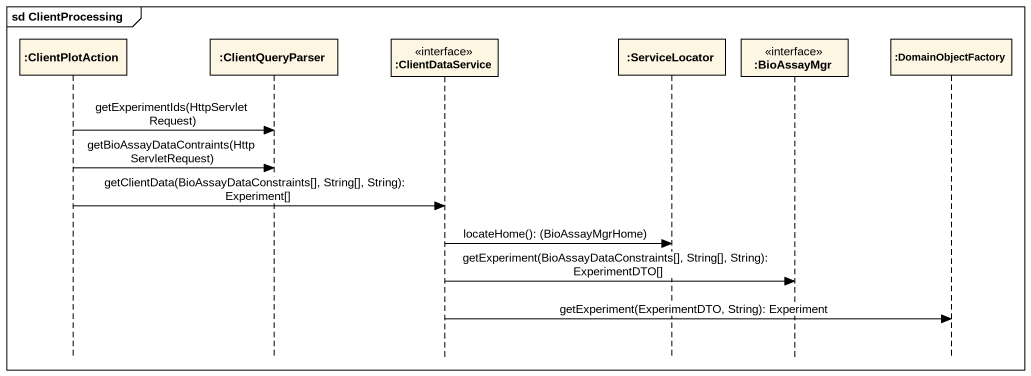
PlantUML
@startuml
mainframe sd ClientProcessing
hide footbox
participant ":ClientPlotAction" as ClientPlotAction
participant ":ClientQueryParser" as ClientQueryParser
participant ":ClientDataService" as ClientDataService <<interface>>
participant ":ServiceLocator" as ServiceLocator
participant ":BioAssayMgr" as BioAssayMgr <<interface>>
participant ":DomainObjectFactory" as DomainObjectFactory

ClientPlotAction -> ClientQueryParser : getExperimentIds(HttpServletRequest)
ClientPlotAction -> ClientQueryParser : getBioAssayDataContraints(HttpServletRequest)
ClientPlotAction -> ClientDataService : getClientData(BioAssayDataConstraints[], String[], String): Experiment[]
ClientDataService -> ServiceLocator : locateHome(): (BioAssayMgrHome)
ClientDataService -> BioAssayMgr : getExperiment(BioAssayDataConstraints[], String[], String): ExperimentDTO[]
ClientDataService -> DomainObjectFactory : getExperiment(ExperimentDTO, String): Experiment
@enduml
